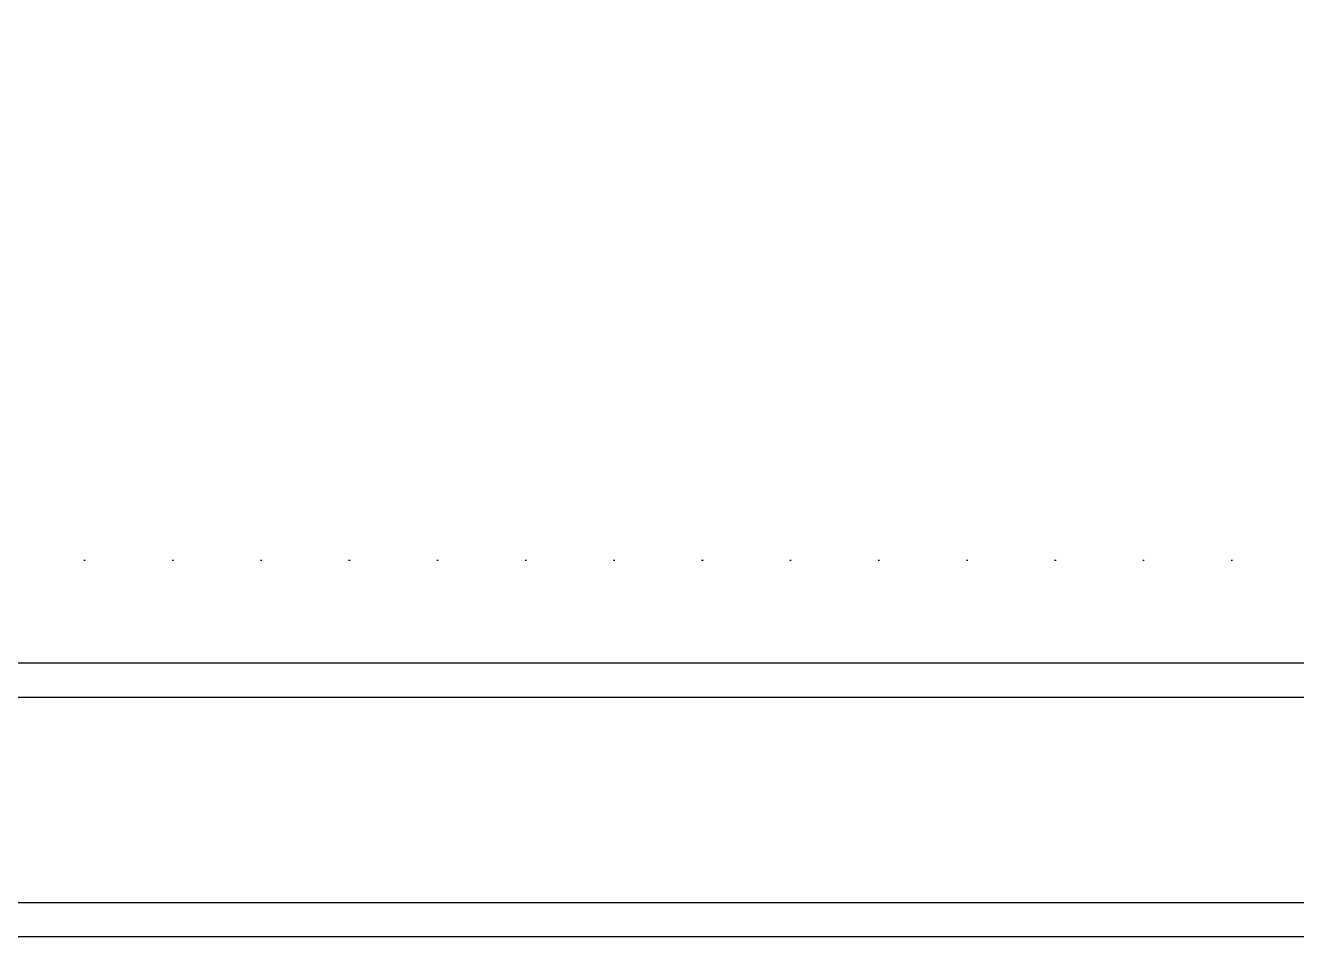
# Model space of a CAD drawing. Header units: inches. Extents: x 21 to 32698, y 13 to 3712.
# Drawn here: x 9106.1 to 9199, y 1859.6 to 1926.2 of the extents above; entities that cross this region are included whole.
import ezdxf

# ---------------------------------------------------------------- set-up
doc = ezdxf.new("R2010")
doc.units = ezdxf.units.IN
doc.header["$MEASUREMENT"] = 0
doc.linetypes.add('DOT', pattern=[6.35, 0, -6.35])
for name, color, linetype, lineweight in [('Z_MİM_-KM-BEAM-RAY', 8, 'DOT', 25), ('Z_MİM_-KM-WALL', 8, 'Continuous', 25), ('Z_MİM_-KM-WALL-PLASTER', 8, 'Continuous', 25)]:
    doc.layers.add(name, color=color, linetype=linetype, lineweight=lineweight)

# ---------------------------------------------------------------- blocks, each defined once
blk = doc.blocks.new('-KM_Kiriş İzi-1K')
at = {"layer": 'Z_MİM_-KM-BEAM-RAY'}
for p, q in [((-259.999, 905), (0, 905)), ((-259.999, 880), (0, 880))]:
    blk.add_line(p, q, dxfattribs=at)

msp = doc.modelspace()

# ---------------------------------------------------------------- linework, layer by layer
at = {"layer": 'Z_MİM_-KM-WALL'}
for p, q in [((9071.715, 1877.083), (9331.715, 1877.083)), ((9071.715, 1862.083), (9331.715, 1862.083))]:
    msp.add_line(p, q, dxfattribs=at)
at = {"layer": 'Z_MİM_-KM-WALL-PLASTER'}
msp.add_lwpolyline([(9038.465, 1859.583), (10644.214, 1859.583), (10644.214, 2089.583), (10699.216, 2089.583), (10699.26, 2582.084)], dxfattribs=at)
msp.add_lwpolyline([(9074.215, 1879.583), (9329.215, 1879.583), (9329.214, 2014.584), (9334.214, 2014.584), (9334.214, 2429.584), (9329.214, 2429.584), (9329.257, 2559.583), (9149.215, 2559.583), (9149.215, 2544.584), (9064.214, 2544.584), (9064.214, 1964.584), (9074.215, 1964.584)], close=True, dxfattribs=at)

# ---------------------------------------------------------------- block references
at = {"layer": 'Z_MİM_-KM-BEAM-RAY'}
msp.add_blockref('-KM_Kiriş İzi-1K', (9331.714, 982.083), dxfattribs=at)

doc.saveas('drawing.dxf')
